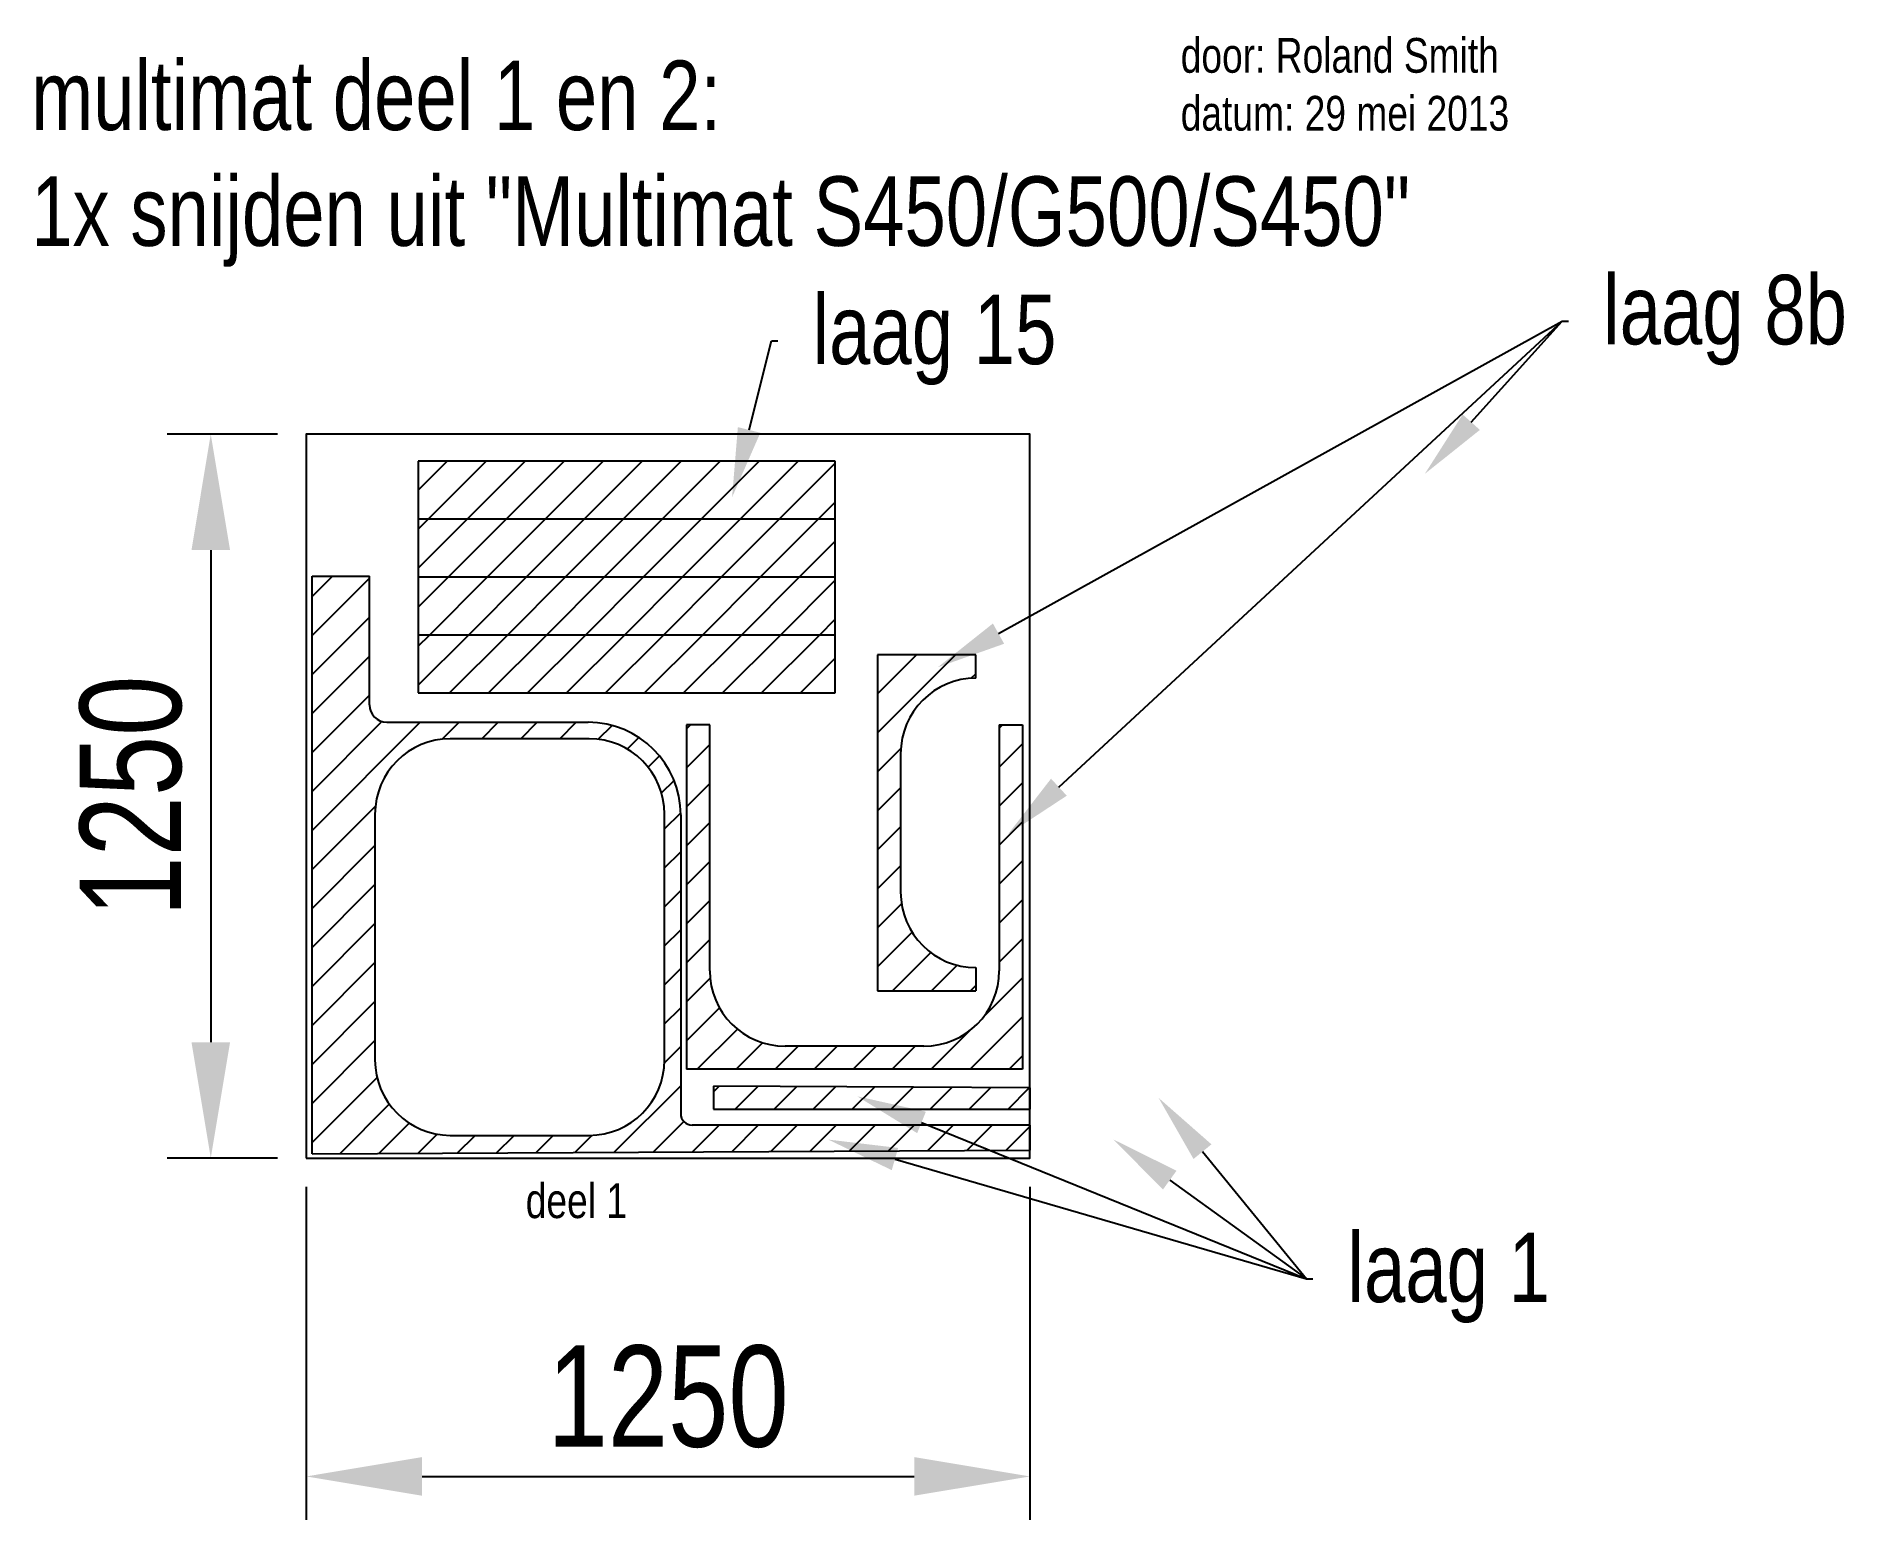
# Model space of a CAD drawing. Extents: x -476 to 2646, y -632 to 1930.
import ezdxf

# ---------------------------------------------------------------- set-up
doc = ezdxf.new("R2010")
doc.units = 0
doc.header["$LTSCALE"] = 100
doc.header["$MEASUREMENT"] = 0
doc.header["$PDMODE"] = 3
doc.header["$PDSIZE"] = 4
doc.layers.get('0').update_dxf_attribs({"linetype": 'CONTINUOUS'})
doc.layers.get('DEFPOINTS').update_dxf_attribs({"linetype": 'CONTINUOUS'})
for name, color, linetype in [('DATUM', 7, 'CONTINUOUS'), ('deel 1', 1, 'CONTINUOUS'), ('deel 2', 2, 'CONTINUOUS'), ('deel 3', 3, 'CONTINUOUS'), ('deel 4', 4, 'CONTINUOUS'), ('deel 5', 6, 'CONTINUOUS'), ('DIM', 5, 'CONTINUOUS'), ('GEBRUIKT', 9, 'CONTINUOUS')]:
    doc.layers.add(name, color=color, linetype=linetype)
doc.styles.get("Standard").update_dxf_attribs({"font": 'txt', "width": 0.8})
doc.dimstyles.get("Standard").update_dxf_attribs({"dimscale": 50, "dimtxt": 3.5, "dimasz": 4, "dimexe": 1.5, "dimexo": 1, "dimgap": 1, "dimtad": 1, "dimdec": 4, "dimdsep": 46, "dimtxsty": 'STANDARD', "dimcen": 0.09, "dimclrd": 256, "dimclre": 256, "dimclrt": 256, "dimadec": 0, "dimazin": 0, "dimtp": 0.01, "dimtm": 0.01, "dimtfac": 1, "dimtdec": 4, "dimtofl": 0, "dimtmove": 2, "dimatfit": 3, "dimfxl": 1, "dimtolj": 1, "dimarcsym": 0})

# ---------------------------------------------------------------- blocks, each defined once
blk = doc.blocks.new('*U19')
at = {"layer": 'DIM', "width": 0.8}
for s, p in [('multimat deel 1 en 2:', (-20.2, 2474.4)), ('1x snijden uit "Multimat S450/G500/S450"', (-20.2, 2274.4))]:
    blk.add_text(s, height=120, dxfattribs=at).set_placement(p)
blk = doc.blocks.new('*U45')
at = {"layer": 'DIM', "linetype": 'ByBlock'}
blk.add_line((1258.6, 2110.1), (1269.4, 2110.1), dxfattribs=at)
blk.add_lwpolyline([(1219.7, 1956.5), (1258.6, 2110.1)], dxfattribs=at)
at = {"layer": 'DIM'}
blk.add_solid([(1239.1, 1951.6), (1190.3, 1840.2), (1200.3, 1961.4)], dxfattribs=at)
at = {"layer": 'DIM', "width": 0.8}
blk.add_text('laag 15', height=120, dxfattribs=at).set_placement((1329.4, 2070.1))
blk = doc.blocks.new('*U46')
at = {"layer": 'DIM', "linetype": 'ByBlock'}
blk.add_line((2624, 2144.3), (2634.8, 2144.3), dxfattribs=at)
for points in [[(1650.5, 1604.7), (2624, 2144.3)], [(1754.8, 1339.5), (2624, 2144.3)], [(2467, 1969.8), (2624, 2144.3)]]:
    blk.add_lwpolyline(points, dxfattribs=at)
at = {"layer": 'DIM'}
for points in [[(2481.9, 1956.5), (2386.8, 1880.6), (2452.2, 1983.2)], [(1660.2, 1587.2), (1545.6, 1546.6), (1640.8, 1622.2)], [(1768.4, 1324.8), (1666.7, 1258), (1741.2, 1354.2)]]:
    blk.add_solid(points, dxfattribs=at)
at = {"layer": 'DIM', "width": 0.8}
blk.add_text('laag 8b', height=120, dxfattribs=at).set_placement((2694.8, 2104.3))
blk = doc.blocks.new('*U47')
at = {"layer": 'DIM', "linetype": 'ByBlock'}
blk.add_line((2182.4, 490.2), (2193.2, 490.2), dxfattribs=at)
for points in [[(1517.5, 760.5), (2182.4, 490.2)], [(1471.7, 697.3), (2182.4, 490.2)], [(2002.8, 710.1), (2182.4, 490.2)], [(1946.2, 660.8), (2182.4, 490.2)]]:
    blk.add_lwpolyline(points, dxfattribs=at)
at = {"layer": 'DIM'}
for points in [[(1510, 742), (1406.3, 805.7), (1525, 779.1)], [(1987.3, 697.4), (1926.9, 803), (2018.3, 722.7)], [(1466.1, 678.1), (1356.4, 730.9), (1477.2, 716.5)], [(1934.5, 644.6), (1848.9, 731.1), (1957.9, 677.1)]]:
    blk.add_solid(points, dxfattribs=at)
at = {"layer": 'DIM', "width": 0.8}
blk.add_text('laag 1', height=120, dxfattribs=at).set_placement((2253.2, 450.2))
blk = doc.blocks.new('*U48')
at = {"layer": 'DIM', "width": 0.8}
blk.add_text('deel 1', height=60, dxfattribs=at).set_placement((833.9, 595.3))
blk = doc.blocks.new('*X51')
at = {"color": 0}
for p, q in [((648.3, 1852.5), (698.1, 1902.3)), ((665.5, 1802.3), (765.5, 1902.3)), ((732.8, 1802.3), (832.8, 1902.3)), ((800.2, 1802.3), (900.2, 1902.3)), ((867.5, 1802.3), (967.5, 1902.3)), ((934.9, 1802.3), (1034.9, 1902.3)), ((1002.2, 1802.3), (1102.2, 1902.3)), ((1069.6, 1802.3), (1169.6, 1902.3)), ((1136.9, 1802.3), (1236.9, 1902.3)), ((1204.3, 1802.3), (1304.3, 1902.3)), ((1271.6, 1802.3), (1368.3, 1898.9)), ((1339, 1802.3), (1368.3, 1831.6)), ((648.3, 1717.7), (732.8, 1802.3)), ((648.3, 1785.1), (665.5, 1802.3)), ((700.2, 1702.3), (800.2, 1802.3)), ((767.5, 1702.3), (867.5, 1802.3)), ((834.9, 1702.3), (934.9, 1802.3)), ((902.2, 1702.3), (1002.2, 1802.3)), ((969.6, 1702.3), (1069.6, 1802.3)), ((1036.9, 1702.3), (1136.9, 1802.3)), ((1104.3, 1702.3), (1204.3, 1802.3)), ((1171.6, 1702.3), (1271.6, 1802.3)), ((1239, 1702.3), (1339, 1802.3)), ((1306.4, 1702.3), (1368.3, 1764.2)), ((464.8, 1668.9), (499.9, 1704.1)), ((464.8, 1601.6), (563.8, 1700.7)), ((648.3, 1650.4), (700.2, 1702.3)), ((667.5, 1602.3), (767.5, 1702.3)), ((734.9, 1602.3), (834.9, 1702.3)), ((802.2, 1602.3), (902.2, 1702.3)), ((869.6, 1602.3), (969.6, 1702.3)), ((936.9, 1602.3), (1036.9, 1702.3)), ((1004.3, 1602.3), (1104.3, 1702.3)), ((1071.6, 1602.3), (1171.6, 1702.3)), ((1139, 1602.3), (1239, 1702.3)), ((1206.4, 1602.3), (1306.4, 1702.3)), ((1273.7, 1602.3), (1368.3, 1696.9)), ((464.8, 1534.2), (563.8, 1633.3)), ((1341.1, 1602.3), (1368.3, 1629.5)), ((648.3, 1515.7), (734.9, 1602.3)), ((648.3, 1583), (667.5, 1602.3)), ((702.2, 1502.3), (802.2, 1602.3)), ((769.6, 1502.3), (869.6, 1602.3)), ((836.9, 1502.3), (936.9, 1602.3)), ((904.3, 1502.3), (1004.3, 1602.3)), ((971.6, 1502.3), (1071.6, 1602.3)), ((1039, 1502.3), (1139, 1602.3)), ((1106.4, 1502.3), (1206.4, 1602.3)), ((1173.7, 1502.3), (1273.7, 1602.3)), ((1241.1, 1502.3), (1341.1, 1602.3)), ((464.8, 1466.9), (563.8, 1565.9)), ((1308.4, 1502.3), (1368.3, 1562.2)), ((1441.4, 1433.3), (1576, 1567.8)), ((1441.4, 1500.6), (1508.7, 1567.8)), ((1603.1, 1527.6), (1611.6, 1536.1)), ((464.8, 1399.5), (563.8, 1498.6)), ((464.8, 1264.8), (651.6, 1451.7)), ((464.8, 1332.2), (584.3, 1451.7)), ((689.7, 1422.4), (719, 1451.7)), ((757.8, 1423.2), (786.3, 1451.7)), ((825.2, 1423.2), (853.7, 1451.7)), ((892.5, 1423.2), (921, 1451.7)), ((958.9, 1422.2), (982.9, 1446.2)), ((1111.8, 1440.4), (1118.5, 1447.1)), ((1651.7, 1441.5), (1657.3, 1447.1)), ((1009.3, 1405.2), (1029.4, 1425.4)), ((1111.8, 1373), (1151.8, 1413)), ((1441.4, 1365.9), (1481.7, 1406.2)), ((1651.7, 1374.2), (1691.7, 1414.2)), ((1045.3, 1373.9), (1065, 1393.6)), ((1068.3, 1329.5), (1090.1, 1351.3)), ((1111.8, 1305.7), (1151.8, 1345.7)), ((1651.7, 1306.8), (1691.7, 1346.8)), ((1441.4, 1298.6), (1481.4, 1338.6)), ((464.8, 1197.5), (574.3, 1307)), ((1073.5, 1267.4), (1101.5, 1295.4)), ((1111.8, 1238.3), (1151.8, 1278.3)), ((1441.4, 1231.2), (1481.4, 1271.2)), ((1651.7, 1239.5), (1691.7, 1279.5)), ((464.8, 1130.1), (573.5, 1238.9)), ((1073.5, 1200), (1101.6, 1228.1)), ((1111.8, 1171), (1151.8, 1211)), ((1441.4, 1163.9), (1481.4, 1203.9)), ((1651.7, 1172.1), (1691.7, 1212.1)), ((464.8, 1062.8), (573.5, 1171.5)), ((1073.5, 1132.7), (1101.6, 1160.8)), ((1111.8, 1103.6), (1151.8, 1143.6)), ((1441.4, 1096.5), (1483, 1138.1)), ((1651.7, 1104.8), (1691.7, 1144.8)), ((464.8, 995.4), (573.5, 1104.2)), ((1073.5, 1065.3), (1101.6, 1093.4)), ((1111.8, 1036.3), (1151.8, 1076.3)), ((1441.4, 1029.2), (1501.3, 1089)), ((1651.7, 1037.4), (1691.7, 1077.4)), ((464.8, 928.1), (573.5, 1036.8)), ((1467.5, 987.9), (1533.5, 1053.9)), ((1534.9, 987.9), (1579, 1032)), ((1073.5, 998), (1101.6, 1026.1)), ((1111.8, 968.9), (1152.4, 1009.6)), ((1624.7, 943.1), (1691.7, 1010.1)), ((464.8, 860.7), (573.5, 969.5)), ((1602.2, 987.9), (1611.6, 997.3)), ((1073.5, 930.6), (1101.6, 958.7)), ((1111.8, 901.6), (1168.6, 958.4)), ((1601.3, 852.3), (1691.7, 942.7)), ((1129.8, 852.3), (1199.4, 921.8)), ((1533.9, 852.3), (1600.9, 919.3)), ((464.8, 793.4), (573.5, 902.1)), ((1073.4, 863.2), (1101.6, 891.4)), ((1197.2, 852.3), (1243.1, 898.2)), ((1264.5, 852.3), (1304.5, 892.3)), ((1331.9, 852.3), (1371.9, 892.3)), ((1399.2, 852.3), (1439.2, 892.3)), ((1466.6, 852.3), (1506.6, 892.3)), ((1668.7, 852.3), (1691.7, 875.3)), ((464.8, 726), (577, 838.3)), ((986.5, 709), (1101.6, 824)), ((1158.1, 813.2), (1168, 823.1)), ((1195.9, 783.6), (1235, 822.7)), ((1263.2, 783.6), (1302, 822.4)), ((1330.6, 783.6), (1369, 822)), ((1397.9, 783.6), (1436, 821.7)), ((1465.3, 783.6), (1503, 821.3)), ((1532.7, 783.6), (1569.9, 820.9)), ((1600, 783.6), (1636.8, 820.4)), ((1667.4, 783.6), (1703.7, 820)), ((512.6, 706.5), (598.2, 792.1)), ((580.3, 706.9), (632.7, 759.2)), ((1054.2, 709.3), (1106.9, 762)), ((1122, 709.7), (1167.9, 755.7)), ((1189.7, 710), (1235.3, 755.7)), ((1257.4, 710.4), (1302.7, 755.7)), ((1325.1, 710.8), (1370, 755.7)), ((1392.8, 711.1), (1437.4, 755.7)), ((1460.5, 711.5), (1504.7, 755.7)), ((1528.2, 711.8), (1572.1, 755.7)), ((1595.9, 712.2), (1639.4, 755.7)), ((1663.6, 712.5), (1704.8, 753.7)), ((648, 707.2), (681, 740.2)), ((715.7, 707.6), (746.3, 738.2)), ((783.4, 707.9), (813.7, 738.2)), ((851.1, 708.3), (881, 738.2)), ((918.8, 708.6), (948.5, 738.3))]:
    blk.add_line(p, q, dxfattribs=at)
blk = doc.blocks.new('*D53')
at = {"layer": 'DEFPOINTS', "color": 0, "transparency": 16777216}
for p in [(-9.9, -7.2), (1240.1, -7.2), (1240.1, -557.1)]:
    blk.add_point(p, dxfattribs=at)
at = {"layer": 'DIM', "lineweight": -2, "transparency": 16777216}
for p, q in [((-9.9, -57.2), (-9.9, -632.1)), ((1240.1, -57.2), (1240.1, -632.1)), ((190.1, -557.1), (1040.1, -557.1))]:
    blk.add_line(p, q, dxfattribs=at)
at = {"layer": 'DIM', "transparency": 16777216}
for points in [[(190.1, -523.7), (190.1, -590.4), (-9.9, -557.1)], [(1040.1, -523.7), (1040.1, -590.4), (1240.1, -557.1)]]:
    blk.add_solid(points, dxfattribs=at)
at = {"layer": 'DIM', "transparency": 16777216, "insert": (615.1, -419.6), "char_height": 175, "attachment_point": 5}
blk.add_mtext('\\A1;1250', dxfattribs=at)
blk = doc.blocks.new('*D54')
at = {"layer": 'DEFPOINTS', "color": 0, "transparency": 16777216}
for p in [(-9.9, 1242.8), (-174.9, -7.2), (-9.9, -7.2)]:
    blk.add_point(p, dxfattribs=at)
at = {"layer": 'DIM', "lineweight": -2, "transparency": 16777216}
for p, q in [((-59.9, 1242.8), (-249.9, 1242.8)), ((-174.9, 1042.8), (-174.9, 192.8)), ((-59.9, -7.2), (-249.9, -7.2))]:
    blk.add_line(p, q, dxfattribs=at)
at = {"layer": 'DIM', "transparency": 16777216}
for points in [[(-208.2, 1042.8), (-141.5, 1042.8), (-174.9, 1242.8)], [(-208.2, 192.8), (-141.5, 192.8), (-174.9, -7.2)]]:
    blk.add_solid(points, dxfattribs=at)
at = {"layer": 'DIM', "transparency": 16777216, "insert": (-312.4, 617.8), "char_height": 175, "attachment_point": 5, "rotation": 90}
blk.add_mtext('\\A1;1250', dxfattribs=at)
blk = doc.blocks.new('*U52')
at = {"layer": 'DATUM', "width": 0.8}
for s, p in [('door: Roland Smith', (1965.2, 2573.4)), ('datum: 29 mei 2013', (1965.2, 2473.4))]:
    blk.add_text(s, height=60, dxfattribs=at).set_placement(p)

msp = doc.modelspace()

# ---------------------------------------------------------------- linework, layer by layer
at = {"layer": 'deel 1'}
for p, q in [((0, 0), (0, 997.82251)), ((0, 997.82251), (99.07372, 997.82251)), ((99.07372, 775.42983), (99.07372, 997.82251)), ((129.07372, 745.42983), (476.8511, 745.42983)), ((478.59886, 716.92983), (238.898, 716.92983)), ((108.77465, 586.79283), (108.77465, 162.06683)), ((608.7222, 162.06683), (608.7222, 586.79283)), ((636.83432, 585.42983), (636.83432, 69.42983)), ((238.898, 31.92983), (478.59886, 31.92983)), ((1240.05836, 49.42983), (656.83432, 49.42983)), ((1240.05836, 49.42983), (1240.05836, 6.48845)), ((0, 0), (1240.05836, 6.48845))]:
    msp.add_line(p, q, dxfattribs=at)
for centre, radius, start, end in [((129.07372, 775.42983), 30, 180, 270), ((476.84209, 585.43885), 159.99161, 359.99677201, 89.9967717), ((238.90533, 586.80017), 130.13017, 90.0032283, 180.00322799), ((478.59152, 586.80017), 130.13017, 359.99677203, 89.99677172), ((238.90533, 162.0595), 130.13017, 179.99677203, 269.99677172), ((478.59152, 162.0595), 130.13017, 270.0032283, 0.00322799), ((656.83432, 69.42983), 20, 180, 270)]:
    msp.add_arc(centre, radius, start, end, dxfattribs=at)
at = {"layer": 'deel 2'}
for p, q in [((903.51935, 1196.05758), (183.51935, 1196.05758)), ((183.51935, 1196.05758), (183.51935, 796.05758)), ((903.51935, 796.05758), (903.51935, 1196.05758)), ((903.51935, 1096.05758), (183.51935, 1096.05758)), ((903.51935, 996.05758), (183.51935, 996.05758)), ((903.51935, 896.05758), (183.51935, 896.05758)), ((183.51935, 796.05758), (903.51935, 796.05758))]:
    msp.add_line(p, q, dxfattribs=at)
at = {"layer": 'deel 3'}
for p, q in [((687.02567, 740.88614), (647.02516, 740.88614)), ((647.02516, 740.88614), (647.02516, 146.02314)), ((687.02516, 316.16014), (687.02516, 740.88614)), ((1186.97221, 740.88614), (1226.97271, 740.88614)), ((1186.97271, 740.88614), (1186.97271, 316.16014)), ((1226.97271, 740.88614), (1226.97271, 146.02314)), ((1056.84936, 186.02314), (817.14851, 186.02314)), ((1226.97271, 146.02314), (647.02516, 146.02314))]:
    msp.add_line(p, q, dxfattribs=at)
for centre, start, end in [((817.15584, 316.1528), 179.99677201, 269.9967717), ((1056.84203, 316.1528), 270.00322828, 0.00322797)]:
    msp.add_arc(centre, 130.13017, start, end, dxfattribs=at)
at = {"layer": 'deel 4'}
for p, q in [((976.69139, 861.59718), (976.69139, 281.64963)), ((1146.82839, 861.59718), (976.69139, 861.59718)), ((1146.82839, 821.59667), (1146.82839, 861.59718)), ((1016.69139, 691.47383), (1016.69139, 451.77298)), ((1146.82839, 321.65014), (1146.82839, 281.64963)), ((976.69139, 281.64963), (1146.82839, 281.64963))]:
    msp.add_line(p, q, dxfattribs=at)
for centre, start, end in [((1146.82106, 691.4665), 89.99677203, 179.99677172), ((1146.82106, 451.78031), 180.0032283, 270.00322799)]:
    msp.add_arc(centre, 130.13017, start, end, dxfattribs=at)
at = {"layer": 'deel 5'}
for p, q in [((1038.76046, 115.05645), (693.32886, 116.86406)), ((693.32886, 116.86406), (693.33065, 77.37695)), ((1240.05836, 113.7476), (1038.76046, 115.05631)), ((1240.05836, 113.7476), (1240.05836, 77.37695)), ((693.33065, 77.37695), (1240.05836, 77.37695))]:
    msp.add_line(p, q, dxfattribs=at)
at = {"layer": 'DIM'}
msp.add_lwpolyline([(-9.94164, -7.22851), (1240.05836, -7.22851), (1240.05836, 1242.77149), (-9.94164, 1242.77149)], close=True, dxfattribs=at)

# ---------------------------------------------------------------- block references
at = {"layer": 'DATUM'}
for name in ['*U52', '*U19', '*U46', '*U45', '*U47', '*U48']:
    msp.add_blockref(name, (-464.7516, -706.25057), dxfattribs=at)
at = {"layer": 'GEBRUIKT', "linetype": 'Continuous'}
msp.add_blockref('*X51', (-464.7516, -706.25057), dxfattribs=at)

# ---------------------------------------------------------------- dimensions: what is measured, and where the dimension line sits
at = {"layer": 'DIM'}
dim = msp.add_linear_dim(base=(-174.8684, -7.22851), p1=(-9.94164, 1242.77149), p2=(-9.94164, -7.22851), angle=90, dimstyle='STANDARD', dxfattribs=at)
dim.commit()
dim.dimension.update_dxf_attribs({"geometry": '*D54', "text_midpoint": (-312.3684, 617.77149)})
dim = msp.add_linear_dim(base=(1240.05836, -557.07808), p1=(-9.94164, -7.22851), p2=(1240.05836, -7.22851), dimstyle='STANDARD', dxfattribs=at)
dim.commit()
dim.dimension.update_dxf_attribs({"geometry": '*D53', "text_midpoint": (615.05836, -419.57808)})

doc.saveas('drawing.dxf')
